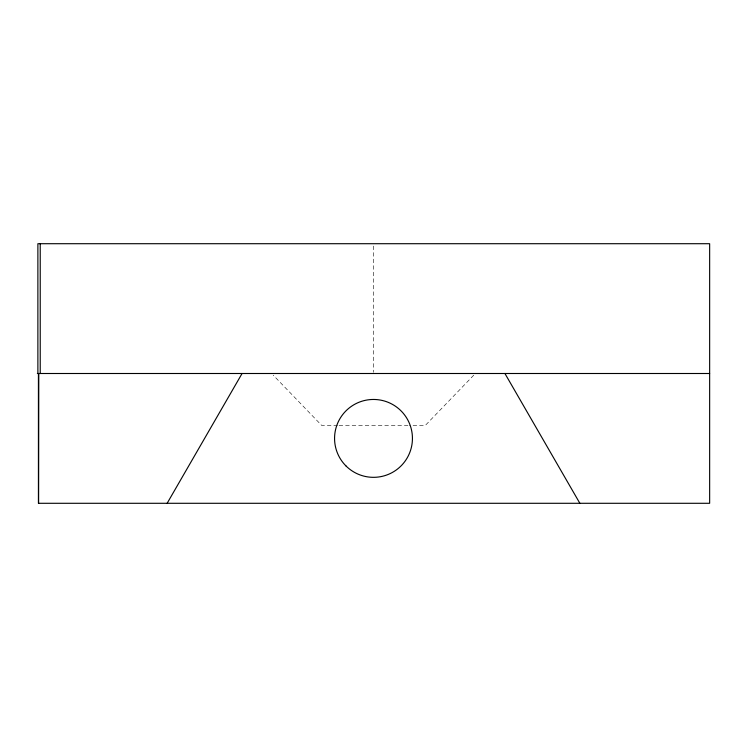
<?xml version="1.0" encoding="UTF-8"?>
<svg xmlns="http://www.w3.org/2000/svg" width="747" height="747" viewBox="0 0 747 747"><rect width="100%" height="100%" fill="white"/><g stroke="black" fill="none" stroke-linecap="round" stroke-linejoin="round"><path stroke-width="0.56" stroke-dasharray="3.73 2.8" d="M473.766 375.171L425.323 425.416L409.44 425.416M337.56 425.416L321.677 425.416L273.234 375.171M339.054 425.416L407.946 425.416M373.5 246.034L373.5 372.342"/><path stroke-width="1.12" d="M38.611 503.291L38.788 373.5M167.141 503.291L242.075 373.5M37.35 373.5L709.65 373.5M504.925 373.5L579.859 503.291M40.226 243.709L40.226 373.5M38.424 373.5L38.424 503.291L709.65 503.291L709.65 243.709L37.882 243.709L37.882 373.5M345.964 465.923A38.937 38.937 0 0 0 411.111 448.471A38.937 38.937 0 0 0 363.425 400.784A38.937 38.937 0 0 0 345.964 465.923"/></g></svg>
